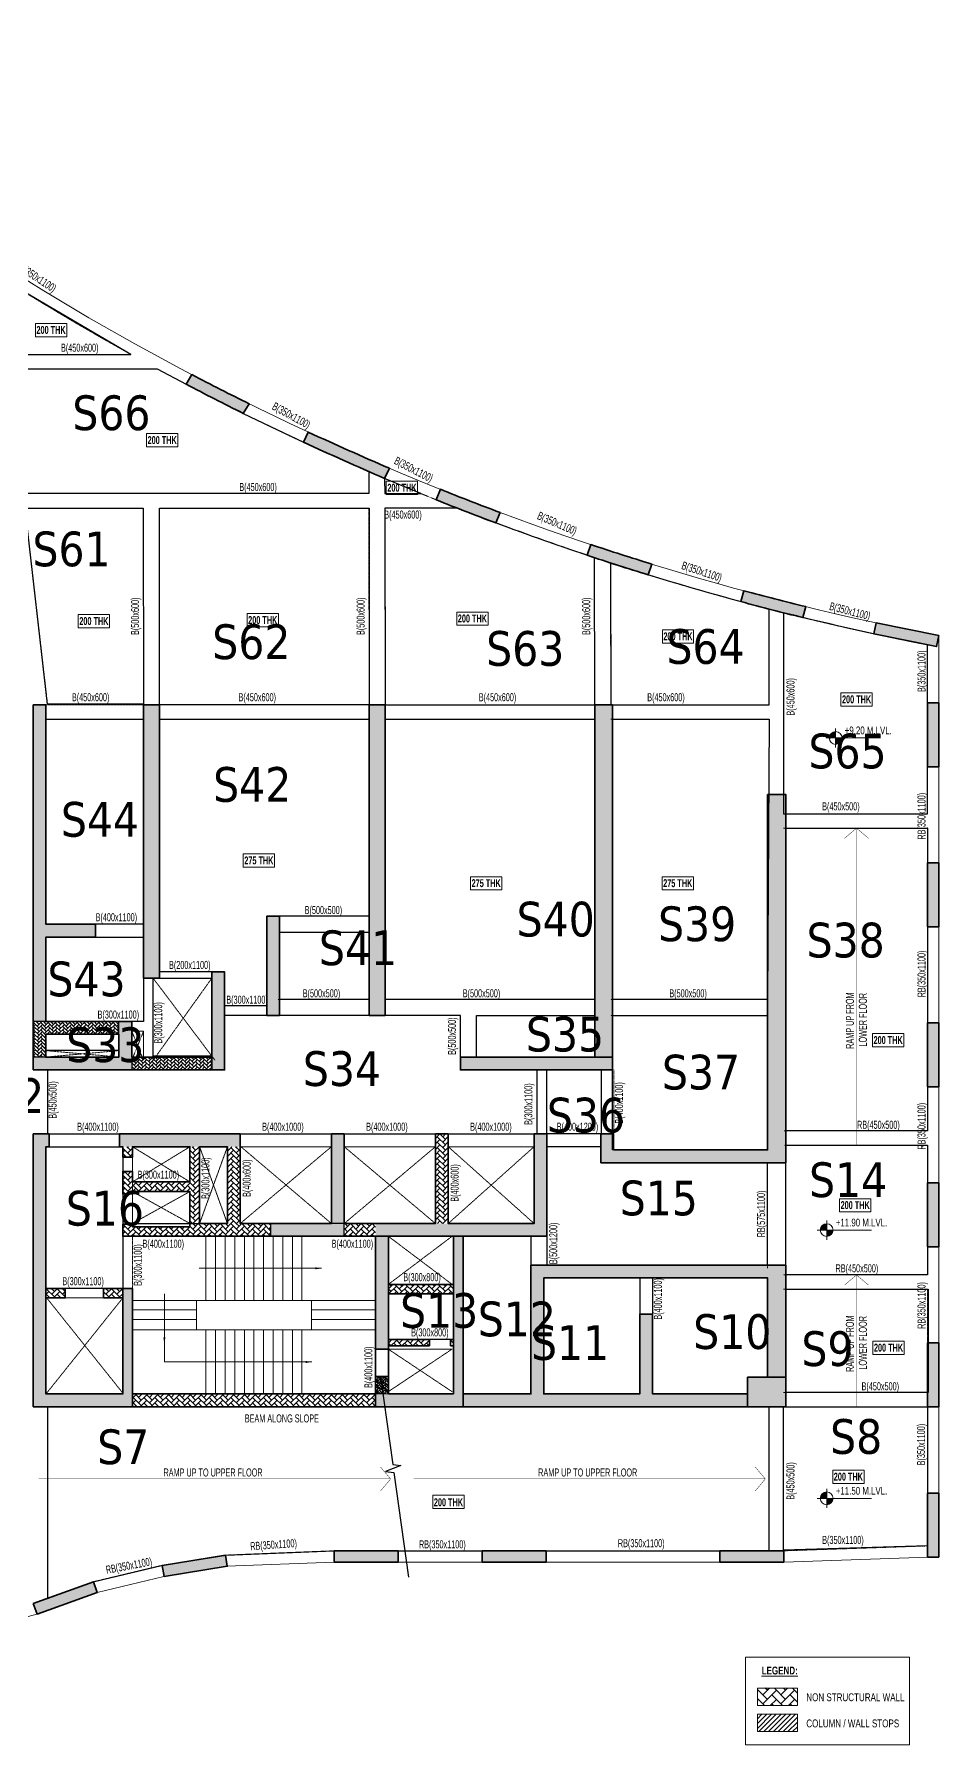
# Model space of a CAD drawing. Header units: millimetres. Extents: x -6 to 66657, y 21 to 58889.
# Drawn here: x 38389 to 66657, y 768 to 54202 of the extents above; entities that cross this region are included whole.
import ezdxf

# ---------------------------------------------------------------- set-up
doc = ezdxf.new("R2010")
doc.units = ezdxf.units.MM
doc.linetypes.add('HIDDEN', pattern=[0.375, 0.25, -0.125])
for name, color, linetype, lineweight in [('A-ANNO-DIMS', 8, 'Continuous', 15), ('A-DETL-MISC', 35, 'Continuous', 15), ('A-FLOR-IDEN', 11, 'Continuous', 9), ('A-HIDD-ABVE', 8, 'HIDDEN', 20), ('G-____-____-DIMS', 7, 'Continuous', 9), ('G-ANNO-TEXT', 231, 'Continuous', 9), ('S-BEAM', 7, 'Continuous', 18), ('S-BEAM-IDEN', 2, 'Continuous', 9), ('S-COL HATCH', 9, 'Continuous', 0), ('S-COLS', 5, 'Continuous', 35)]:
    doc.layers.add(name, color=color, linetype=linetype, lineweight=lineweight)
doc.layers.add('changes', color=7, linetype='Continuous')
doc.layers.add('SUNK SLAB', color=8, linetype='Continuous')
doc.styles.add('Dim.s & Anno.(Misc.)', font='ARIALN.TTF')
doc.styles.add('Swis721 LtCn BT', font='swisscl.ttf', dxfattribs={"width": 0.9, "height": 233.355162})
doc.styles.add('Swis721 LtCn BT_1', font='swisscl.ttf', dxfattribs={"height": 240})
doc.styles.add('Swis721 LtCn BT_2', font='swisscl.ttf', dxfattribs={"height": 244.992296})
doc.styles.add('Swis721 LtCn BT_B', font='', dxfattribs={"width": 0.9, "height": 246.918336})
doc.styles.get('Swis721 LtCn BT_B').set_extended_font_data('Swis721 LtCn BT', bold=True)
doc.dimstyles.new('A-GFC-100', dxfattribs={"dimscale": 100, "dimtxt": 1.75, "dimasz": 1.5, "dimexe": 1.5, "dimexo": 0, "dimgap": 1, "dimtad": 1, "dimdsep": 46, "dimtxsty": 'Dim.s & Anno.(Misc.)', "dimblk": 'ARCHTICK', "dimcen": 0, "dimdle": 1.5, "dimclrd": 256, "dimclre": 8, "dimclrt": 6, "dimazin": 2, "dimtfac": 1, "dimtix": 1, "dimtmove": 2, "dimatfit": 3, "dimfxl": 1, "dimtolj": 1, "dimlwd": -1, "dimlwe": 9, "dimarcsym": 0})
pattern_1 = [(45, (-31794446.85, 20735559.75), (0, 169.7056275), [360, -120]), (135, (-31794362, 20735644.6), (1e-14, 169.7056275), [360, -120])]

# ---------------------------------------------------------------- blocks, each defined once
blk = doc.blocks.new('*U10')
blk.add_lwpolyline([(-28.23, 0), (-1.25, 0), (-0.62, 2.5), (0.62, -2.5), (1.25, 0), (34.3, 0)])
blk = doc.blocks.new('_ARCHTICK')
at = {"color": 0, "linetype": 'ByBlock', "const_width": 0.15}
blk.add_lwpolyline([(-0.5, -0.5), (0.5, 0.5)], dxfattribs=at)
blk = doc.blocks.new('A$Cb7cd9481')
at = {"layer": 'S-COL HATCH', "transparency": 33554687}
h = blk.add_hatch(color=256, dxfattribs=at)
h.dxf.hatch_style = 1
h.paths.add_polyline_path([(28420, 25306), (28602, 25607, -0.00603), (26815, 26517), (26634, 26217, 0.006005)])
h = blk.add_hatch(color=256, dxfattribs=at)
h.dxf.hatch_style = 1
h.paths.add_polyline_path([(30445, 24722), (30297, 24405, 0.004309), (32837, 23274), (32985, 23591, -0.004327)])
h = blk.add_hatch(color=256, dxfattribs=at)
h.dxf.hatch_style = 1
h.paths.add_polyline_path([(36311, 21885), (36443, 22213, -0.006015), (34578, 22935), (34446, 22609, 0.00603)])
h = blk.add_hatch(color=256, dxfattribs=at)
h.dxf.hatch_style = 1
h.paths.add_polyline_path([(41071, 20263), (41183, 20599, -0.006015), (39279, 21210), (39167, 20874, 0.00603)])
h = blk.add_hatch(color=256, dxfattribs=at)
h.dxf.hatch_style = 1
h.paths.add_polyline_path([(45907, 18929), (46003, 19269, -0.006016), (44065, 19767), (43970, 19427, 0.006031)])
h = blk.add_hatch(color=256, dxfattribs=at)
h.dxf.hatch_style = 1
h.paths.add_polyline_path([(48195, 18764), (48125, 18421), (50085, 18021), (50155, 18363)])
h = blk.add_hatch(color=256, dxfattribs=at)
h.dxf.hatch_style = 1
h.paths.add_polyline_path([(50155, 16269), (49805, 16269), (49805, 14269), (50155, 14269)])
h = blk.add_hatch(color=256, dxfattribs=at)
h.dxf.hatch_style = 1
h.paths.add_polyline_path([(49805, 9269), (50155, 9269), (50155, 11269), (49805, 11269)])
h = blk.add_hatch(color=256, dxfattribs=at)
h.dxf.hatch_style = 1
h.paths.add_polyline_path([(50155, 6269), (49805, 6269), (49805, 4269), (50155, 4269)])
h = blk.add_hatch(color=256, dxfattribs=at)
h.dxf.hatch_style = 1
h.paths.add_polyline_path([(50155, 1269), (49805, 1269), (49805, -731), (50155, -731)])
h = blk.add_hatch(color=256, dxfattribs=at)
h.dxf.hatch_style = 1
h.paths.add_polyline_path([(49805, -5724), (50155, -5724), (50155, -3724), (49805, -3724)])
h = blk.add_hatch(color=256, dxfattribs=at)
h.dxf.hatch_style = 1
h.paths.add_polyline_path([(49805, -10421), (50155, -10421), (50155, -8421), (49805, -8421)])
h = blk.add_hatch(color=256, dxfattribs=at)
h.dxf.hatch_style = 1
h.paths.add_polyline_path([(25886, -10678), (25942, -11024), (27916, -10706), (27860, -10360)])
h = blk.add_hatch(color=256, dxfattribs=at)
h.dxf.hatch_style = 1
h.paths.add_polyline_path([(31255, -10224), (31255, -10574), (33255, -10574), (33255, -10224)])
h = blk.add_hatch(color=256, dxfattribs=at)
h.dxf.hatch_style = 1
h.paths.add_polyline_path([(35880, -10224), (35880, -10574), (37880, -10574), (37880, -10224)])
h = blk.add_hatch(color=256, dxfattribs=at)
h.dxf.hatch_style = 1
h.paths.add_polyline_path([(43315, -10224), (43315, -10574), (45315, -10574), (45315, -10224)])
h = blk.add_hatch(color=256, dxfattribs=at)
h.dxf.hatch_style = 1
h.paths.add_polyline_path([(23855, -11522), (23735, -11193), (21855, -11874), (21974, -12203)])
at = {"layer": 'S-COLS', "elevation": 0}
for points in [[(26634, 26217, 0.006005), (28420, 25306), (28602, 25607, -0.00603), (26815, 26517), (26634, 26217)], [(30297, 24405), (30445, 24722, 0.004327), (32985, 23591), (32837, 23274, -0.004309), (30297, 24405)], [(36443, 22213, -0.006015), (34578, 22935), (34446, 22609, 0.00603), (36311, 21885), (36443, 22213)], [(39167, 20874, 0.00603), (41071, 20263), (41183, 20599, -0.006015), (39279, 21210), (39167, 20874)], [(46003, 19269, -0.006016), (44065, 19767), (43970, 19427, 0.006031), (45907, 18929), (46003, 19269)]]:
    blk.add_lwpolyline(points, format="xyb", dxfattribs=at)
for points in [[(48195, 18764), (50155, 18363), (50085, 18021), (48125, 18421), (48195, 18764)], [(25886, -10678), (25942, -11024), (27916, -10706), (27860, -10360), (25886, -10678)], [(21855, -11874), (21974, -12203), (23855, -11522), (23735, -11193), (21855, -11874)]]:
    blk.add_lwpolyline(points, dxfattribs=at)
for points in [[(49805, 16269), (50155, 16269), (50155, 14269), (49805, 14269)], [(49805, 11269), (50155, 11269), (50155, 9269), (49805, 9269)], [(49805, 6269), (50155, 6269), (50155, 4269), (49805, 4269)], [(49805, 1269), (50155, 1269), (50155, -731), (49805, -731)], [(49805, -3724), (50155, -3724), (50155, -5724), (49805, -5724)], [(49805, -8421), (50155, -8421), (50155, -10421), (49805, -10421)], [(31255, -10224), (33255, -10224), (33255, -10574), (31255, -10574)], [(35880, -10224), (37880, -10224), (37880, -10574), (35880, -10574)], [(43315, -10224), (45315, -10224), (45315, -10574), (43315, -10574)]]:
    blk.add_lwpolyline(points, close=True, dxfattribs=at)
blk = doc.blocks.new('Spot Elevations - M_Spot Elevation - Target Filled-23738-FIRST FLOOR  FRAMING PLAN _NTA_')
at = {"layer": 'G-____-____-DIMS'}
h = blk.add_hatch(color=256, dxfattribs=at)
edge = h.paths.add_edge_path(flags=0)
edge.add_line((0, 0), (-2, 0))
edge.add_arc((0, 0), 2, 90, 180, ccw=False)
edge.add_line((0, 2), (0, 0))
h = blk.add_hatch(color=256, dxfattribs=at)
edge = h.paths.add_edge_path(flags=0)
edge.add_line((0, 0), (2, 0))
edge.add_arc((0, 0), 2, 270, 360, ccw=False)
edge.add_line((0, -2), (0, 0))
for p, q in [((-3, 0), (14, 0)), ((0, -3), (0, 3))]:
    blk.add_line(p, q, dxfattribs=at)
blk.add_circle((0, 0), 2, dxfattribs=at)
blk = doc.blocks.new('A$C0921b736')
at = {"layer": 'S-COL HATCH', "transparency": 33554687}
h = blk.add_hatch(color=256, dxfattribs=at)
h.dxf.hatch_style = 1
h.paths.add_polyline_path([(29725, 12785), (30125, 12785), (30125, 15425), (31675, 15425), (31675, 15825), (30125, 15825), (30125, 22675), (29725, 22675)])
h = blk.add_hatch(color=256, dxfattribs=at)
h.dxf.hatch_style = 1
h.paths.add_polyline_path([(33675, 14135), (33175, 14135), (33175, 22675), (33675, 22675)])
h = blk.add_hatch(color=256, dxfattribs=at)
h.dxf.hatch_style = 1
h.paths.add_polyline_path([(40725, 12975), (40225, 12975), (40225, 22675), (40725, 22675)])
h = blk.add_hatch(color=256, dxfattribs=at)
h.dxf.hatch_style = 1
h.paths.add_polyline_path([(43075, 11675), (43075, 11275), (47825, 11275), (47825, 11675)])
h.paths.add_polyline_path([(47825, 22675), (47275, 22675), (47275, 11675), (47825, 11675)])
h = blk.add_hatch(color=256, dxfattribs=at)
h.dxf.hatch_style = 1
h.paths.add_polyline_path([(53250, 8375), (53250, 19875), (52675, 19875), (52675, 8775), (47865, 8775), (47865, 9275), (47465, 9275), (47465, 8375)])
h = blk.add_hatch(color=256, dxfattribs=at)
h.dxf.hatch_style = 1
h.paths.add_polyline_path([(37425, 16075), (37025, 16075), (37025, 12975), (37425, 12975)])
h = blk.add_hatch(color=256, dxfattribs=at)
h.dxf.hatch_style = 1
h.paths.add_polyline_path([(35305, 11675), (35305, 11275), (35705, 11275), (35705, 14335), (35305, 14335)])
h = blk.add_hatch(color=256, dxfattribs=at)
h.dxf.hatch_style = 1
h.paths.add_polyline_path([(32805, 11275), (32805, 11675), (32805, 12785), (32405, 12785), (32405, 12385), (32405, 11675), (30125, 11675), (29725, 11675), (29725, 11275)])
at = {"layer": 'S-COL HATCH'}
h = blk.add_hatch(dxfattribs=at)
h.set_pattern_fill('AR-HBONE', color=256, scale=20)
h.set_pattern_definition([(45, (-31794446.854, 20735559.75), (0, 113.13708499), [240, -80]), (135, (-31794390.286, 20735616.32), (9e-15, 113.13708499), [240, -80])])
h.paths.add_polyline_path([(30125, 12385), (30125, 11692), (30125, 11692), (30125, 11675), (29725, 11675), (29725, 12785), (32405, 12785), (32405, 12485), (32405, 12385)])
h = blk.add_hatch(dxfattribs=at)
h.set_pattern_fill('AR-HBONE', color=256, scale=20)
h.set_pattern_definition([(45, (-31966103.18, 21022167.41), (0, 113.13708499), [240, -80]), (135, (-31966046.61, 21022223.98), (9e-15, 113.13708499), [240, -80])])
h.paths.add_polyline_path([(35305, 11275), (35305, 11675), (32805, 11675), (32805, 11275)])
at = {"layer": 'S-COL HATCH', "transparency": 33554687}
h = blk.add_hatch(color=256, dxfattribs=at)
h.dxf.hatch_style = 1
h.paths.add_polyline_path([(32525, 4450), (32825, 4450), (32825, 1150), (32825, 750), (30125, 750), (29725, 750), (29725, 1150), (29725, 1150), (29725, 9275), (30225, 9275), (30225, 8875), (30125, 8875), (30125, 1150), (30125, 1150), (32525, 1150), (32525, 1150)])
h = blk.add_hatch(color=256, dxfattribs=at)
h.dxf.hatch_style = 1
h.paths.add_polyline_path([(36195, 9275), (32425, 9275), (32425, 8875), (36195, 8875)])
h = blk.add_hatch(color=256, dxfattribs=at)
h.dxf.hatch_style = 1
h.paths.add_polyline_path([(39445, 9275), (39045, 9275), (39045, 6475), (39445, 6475)])
h = blk.add_hatch(color=256, dxfattribs=at)
h.dxf.hatch_style = 1
h.paths.add_polyline_path([(40425, 6075), (40425, 6475), (45379, 6475), (45379, 9275), (45779, 9275), (45779, 6075)])
at = {"layer": 'S-COL HATCH'}
h = blk.add_hatch(dxfattribs=at)
h.set_pattern_fill('AR-HBONE', color=256, scale=30)
h.set_pattern_definition(pattern_1)
h.paths.add_polyline_path([(42695, 6475), (42295, 6475), (42295, 9275), (42695, 9275)])
h = blk.add_hatch(dxfattribs=at)
h.set_pattern_fill('AR-HBONE', color=256, scale=30)
h.set_pattern_definition(pattern_1)
h.paths.add_polyline_path([(34925, 8875), (34625, 8875), (34625, 7775), (32825, 7775), (32825, 8100), (32525, 8100), (32525, 7398), (32825, 7398), (32825, 7475), (34625, 7475), (34625, 6375), (32825, 6375), (32825, 6453), (32525, 6453), (32525, 6075), (37145, 6075), (37145, 6475), (34925, 6475)])
h = blk.add_hatch(dxfattribs=at)
h.set_pattern_fill('AR-HBONE', color=256, scale=30)
h.set_pattern_definition(pattern_1)
h.paths.add_polyline_path([(32825, 8875), (32525, 8875), (32525, 8550), (32825, 8550)])
h = blk.add_hatch(dxfattribs=at)
h.set_pattern_fill('AR-HBONE', color=256, scale=30)
h.set_pattern_definition(pattern_1)
h.paths.add_polyline_path([(36195, 6475), (35795, 6475), (35795, 8875), (36195, 8875)])
at = {"layer": 'S-COL HATCH', "transparency": 33554687}
h = blk.add_hatch(color=256, dxfattribs=at)
h.dxf.hatch_style = 1
h.paths.add_polyline_path([(39445, 6475), (37145, 6475), (37145, 6075), (39445, 6075)])
at = {"layer": 'S-COL HATCH'}
h = blk.add_hatch(dxfattribs=at)
h.set_pattern_fill('AR-HBONE', color=256, scale=30)
h.set_pattern_definition(pattern_1)
h.paths.add_polyline_path([(39445, 6475), (40425, 6475), (40425, 6075), (39445, 6075)])
at = {"layer": 'S-COL HATCH', "transparency": 33554687}
h = blk.add_hatch(color=256, dxfattribs=at)
h.dxf.hatch_style = 1
h.paths.add_polyline_path([(40425, 6075), (40825, 6075), (40825, 6075), (40825, 4575), (40825, 4575), (40825, 4275), (40825, 2550), (40425, 2550)])
h = blk.add_hatch(color=256, dxfattribs=at)
h.dxf.hatch_style = 1
h.paths.add_polyline_path([(42865, 6075), (43165, 6075), (43165, 750), (42865, 750), (40425, 750), (40425, 1150), (42865, 1150), (42865, 2850), (42865, 2850), (42865, 2850)])
h = blk.add_hatch(color=256, dxfattribs=at)
h.dxf.hatch_style = 1
h.paths.add_polyline_path([(52675, 4775), (52675, 1675), (53250, 1675), (53250, 5175), (45279, 5175), (45279, 1150), (43165, 1150), (43165, 750), (52050, 750), (52050, 1150), (49079, 1150), (49079, 3648), (48679, 3648), (48679, 1150), (45679, 1150), (45679, 4775)])
at = {"layer": 'S-COL HATCH'}
h = blk.add_hatch(dxfattribs=at)
h.set_pattern_fill('AR-HBONE', color=256, scale=30)
h.set_pattern_definition([(45, (-31794446.85, 20683630.75), (0, 169.7056275), [360, -120]), (135, (-31794362, 20683715.6), (1e-14, 169.7056275), [360, -120])])
h.paths.add_polyline_path([(32525, 4150), (32525, 4450), (31925, 4450), (31925, 4150)])
h.paths.add_polyline_path([(30725, 4150), (30725, 4450), (30125, 4450), (30125, 4150)])
h = blk.add_hatch(dxfattribs=at)
h.set_pattern_fill('AR-HBONE', color=256, scale=30)
h.set_pattern_definition(pattern_1)
h.paths.add_polyline_path([(40825, 4275), (42865, 4275), (42865, 4575), (40825, 4575)])
h = blk.add_hatch(dxfattribs=at)
h.set_pattern_fill('AR-HBONE', color=256, scale=30)
h.set_pattern_definition(pattern_1)
h.paths.add_polyline_path([(42115, 2850), (42115, 2650), (40825, 2650), (40825, 2850)])
h = blk.add_hatch(dxfattribs=at)
h.set_pattern_fill('AR-HBONE', color=256, scale=30)
h.set_pattern_definition(pattern_1)
h.paths.add_polyline_path([(42765, 2850), (42865, 2850), (42865, 2650), (42765, 2650)])
h = blk.add_hatch(dxfattribs=at)
h.set_pattern_fill('AR-HBONE', color=256, scale=30)
h.set_pattern_definition(pattern_1)
h.paths.add_polyline_path([(40425, 1700), (40825, 1700), (40825, 1150), (40425, 1150)])
at = {"layer": 'S-COL HATCH', "transparency": 33554687}
h = blk.add_hatch(color=256, dxfattribs=at)
h.dxf.hatch_style = 1
h.paths.add_polyline_path([(53250, 1675), (53250, 750), (52050, 750), (52050, 1675)])
at = {"layer": 'S-COL HATCH'}
h = blk.add_hatch(dxfattribs=at)
h.set_pattern_fill('AR-HBONE', color=256, scale=30)
h.set_pattern_definition(pattern_1)
h.paths.add_polyline_path([(40425, 1150), (32825, 1150), (32825, 750), (40425, 750)])
at = {"layer": 'changes'}
for p, q in [((30125, 12785), (29725, 12785)), ((32405, 12385), (32405, 12785)), ((30125, 11675), (29725, 11675)), ((32805, 11675), (32805, 11275)), ((35305, 11675), (35305, 11275))]:
    blk.add_line(p, q, dxfattribs=at)
blk.add_lwpolyline([(39445, 6475), (37145, 6475), (37145, 6075), (39445, 6075)], close=True, dxfattribs=at)
at = {"layer": 'S-COLS'}
for p, q in [((32525, 4450), (32525, 1150)), ((32825, 4450), (32825, 1150)), ((40825, 2550), (40425, 2550)), ((40825, 1700), (40425, 1700)), ((32825, 1150), (32825, 750))]:
    blk.add_line(p, q, dxfattribs=at)
for points in [[(29725, 11275), (29725, 22675), (30125, 22675), (30125, 15825), (31675, 15825), (31675, 15425), (30125, 15425), (30125, 12785), (32805, 12785), (32805, 11675), (35305, 11675), (35305, 14335), (35705, 14335), (35705, 11275), (29725, 11275)], [(47825, 11675), (47825, 22675), (47275, 22675), (47275, 11675), (47825, 11675)], [(29725, 1150), (29725, 9275), (30225, 9275), (30225, 8875), (30125, 8875), (30125, 1150), (32525, 1150)], [(36195, 9275), (32425, 9275), (32425, 8875), (32525, 8875), (32525, 8550), (32825, 8550), (32825, 8875), (33725, 8875), (34625, 8875), (34625, 7775), (32825, 7775), (32825, 8100), (32525, 8100), (32525, 7398), (32825, 7398), (32825, 7475), (34625, 7475), (34625, 6375), (33725, 6375), (32825, 6375), (32825, 6453), (32525, 6453), (32525, 6075), (34625, 6075), (34625, 6075), (45779, 6075), (45779, 9275), (45379, 9275), (45379, 6475), (42695, 6475), (42695, 9275)], [(39045, 9275), (39045, 6475), (36195, 6475), (36195, 9275)], [(39445, 9275), (39045, 9275)], [(42295, 9275), (42295, 6475), (39445, 6475), (39445, 9275)], [(42695, 9275), (42295, 9275)], [(40825, 750), (40425, 750), (40425, 6075)], [(40825, 6075), (40825, 1150)], [(43165, 6075), (43165, 750), (42865, 750)], [(42865, 1150), (42865, 6075)], [(43165, 1150), (45279, 1150), (45279, 5175), (53250, 5175)], [(53250, 5175), (53250, 1675), (52675, 1675), (52675, 4775), (45679, 4775), (45679, 1150), (48679, 1150), (48679, 3648), (49079, 3648), (49079, 1150), (52050, 1150), (52050, 750), (43165, 750)], [(30125, 4150), (30725, 4150), (30725, 4450), (30125, 4450)], [(32525, 4150), (31925, 4150), (31925, 4450), (32825, 4450)], [(40825, 2850), (42115, 2850)], [(42115, 2850), (42115, 2650)], [(42765, 2650), (42765, 2850)], [(42765, 2850), (42865, 2850)], [(42115, 2650), (40825, 2650)], [(42865, 2650), (42765, 2650)], [(30125, 750), (30125, 750), (29725, 750), (29725, 1150)], [(32825, 1150), (40425, 1150), (40425, 750), (30125, 750)], [(40825, 1150), (42865, 1150)], [(42865, 750), (40825, 750)]]:
    blk.add_lwpolyline(points, dxfattribs=at)
for points in [[(33675, 14135), (33175, 14135), (33175, 22675), (33675, 22675)], [(53250, 8375), (47465, 8375), (47465, 9275), (47865, 9275), (47865, 8775), (52675, 8775), (52675, 19875), (53250, 19875)], [(30125, 12385), (32405, 12385), (32405, 11675), (30125, 11675)], [(35795, 6475), (34925, 6475), (34925, 8875), (35795, 8875)], [(40825, 4575), (42865, 4575), (42865, 4275), (40825, 4275)]]:
    blk.add_lwpolyline(points, close=True, dxfattribs=at)
at = {"layer": 'S-COLS', "elevation": 0}
for points in [[(40725, 12975), (40225, 12975), (40225, 22675), (40725, 22675)], [(37425, 16075), (37025, 16075), (37025, 12975), (37425, 12975)], [(43075, 11675), (47825, 11675), (47825, 11275), (43075, 11275)], [(53250, 750), (52050, 750), (52050, 1675), (53250, 1675)]]:
    blk.add_lwpolyline(points, close=True, dxfattribs=at)
blk = doc.blocks.new('A$C40398dd4')
at = {"layer": 'A-ANNO-DIMS', "ltscale": 500, "elevation": 0}
blk.add_lwpolyline([(5810, 1000), (6600, 1000), (6600, 1565)], dxfattribs=at)
at = {"layer": 'A-DETL-MISC'}
for p, q in [((2300, 4925), (2300, 2925)), ((2600, 4925), (2600, 2925)), ((2900, 4925), (2900, 2925)), ((3200, 4925), (3200, 2925)), ((3500, 4925), (3500, 2925)), ((3800, 4925), (3800, 2925)), ((4100, 4925), (4100, 2925)), ((4400, 4925), (4400, 2925)), ((4700, 4925), (4700, 2925)), ((5000, 4925), (5000, 2925)), ((5300, 4925), (5300, 2925)), ((2300, 0), (2300, 2000)), ((2600, 0), (2600, 2000)), ((2900, 0), (2900, 2000)), ((3200, 0), (3200, 2000)), ((3500, 0), (3500, 2000)), ((3800, 0), (3800, 2000)), ((4100, 0), (4100, 2000)), ((4400, 0), (4400, 2000)), ((4700, 0), (4700, 2000)), ((5000, 0), (5000, 2000)), ((5300, 0), (5300, 2000))]:
    blk.add_line(p, q, dxfattribs=at)
for points in [[(2000, 2925), (0, 2925)], [(5600, 2925), (7600, 2925)], [(2000, 2625), (0, 2625)], [(2000, 2325), (0, 2325)], [(5600, 2625), (7600, 2625)], [(5600, 2325), (7600, 2325)]]:
    blk.add_lwpolyline(points, dxfattribs=at)
blk.add_lwpolyline([(5600, 2925), (5600, 2000), (2000, 2000), (2000, 2925)], close=True, dxfattribs=at)
at = {"layer": 'A-DETL-MISC', "elevation": 0}
for points in [[(2000, 2000), (0, 2000)], [(5600, 2000), (7600, 2000)]]:
    blk.add_lwpolyline(points, dxfattribs=at)
at = {"layer": 'A-ANNO-DIMS', "ltscale": 500}
for points in [[(1688, 3925), (5510, 3925)], [(6600, 1565), (6600, 3126)], [(1988, 1000), (5810, 1000)]]:
    blk.add_leader(points, dimstyle='A-GFC-100', override={"dimasz": 2, "dimtad": 0, "dimfxl": 0.18, "dimarcsym": 1}, dxfattribs=at)

msp = doc.modelspace()

# ---------------------------------------------------------------- hatches: boundary and pattern name
at = {"layer": 'S-COL HATCH'}
h = msp.add_hatch(dxfattribs=at)
h.set_pattern_fill('AR-HBONE', color=256, scale=15)
h.set_pattern_definition([(45, (-31757814.796, 20694206.374), (0, 84.85281374), [180, -60]), (135, (-31757772.37, 20694248.8), (7e-15, 84.85281374), [180, -60])])
h.paths.add_polyline_path([(49457, 12276), (49057, 12276), (49057, 11726), (49457, 11726)])
at = {"layer": 'SUNK SLAB'}
h = msp.add_hatch(dxfattribs=at)
h.set_pattern_fill('AR-HBONE', color=8, scale=50, style=0)
h.set_pattern_definition([(45, (-31297611.6, 20966064.18), (0, 282.8427125), [600, -200]), (135, (-31297470.19, 20966205.6), (2e-14, 282.8427125), [600, -200])])
h.paths.add_polyline_path([(62239, 2536), (62239, 1994), (60989, 1994), (60989, 2536)], flags=0)
h = msp.add_hatch(dxfattribs=at)
h.set_pattern_fill('ANSI31', color=8, scale=850, style=0)
h.set_pattern_definition([(45, (-31297611.61, 20966732.68), (-75.1300955, 75.1300955), [])])
h.paths.add_polyline_path([(62239, 1719), (62239, 1178), (60989, 1178), (60989, 1719)], flags=0)

# ---------------------------------------------------------------- linework, layer by layer
at = {"layer": 'A-FLOR-IDEN', "color": 8, "elevation": 0, "flags": 128}
for points in [[(39404, 45166), (39404, 44754), (38426, 44754), (38426, 45166)], [(39404, 45166), (39404, 44754), (38426, 44754), (38426, 45166)], [(42877, 41724), (42877, 41312), (41900, 41312), (41900, 41724)], [(42877, 41724), (42877, 41312), (41900, 41312), (41900, 41724)], [(50370, 40237), (50370, 39825), (49392, 39825), (49392, 40237)], [(50370, 40237), (50370, 39825), (49392, 39825), (49392, 40237)], [(40744, 36072), (40744, 35660), (39766, 35660), (39766, 36072)], [(40744, 36072), (40744, 35660), (39766, 35660), (39766, 36072)], [(46020, 36103), (46020, 35691), (45042, 35691), (45042, 36103)], [(46020, 36103), (46020, 35691), (45042, 35691), (45042, 36103)], [(52571, 36152), (52571, 35740), (51594, 35740), (51594, 36152)], [(52571, 36152), (52571, 35740), (51594, 35740), (51594, 36152)], [(58996, 35596), (58996, 35184), (58019, 35184), (58019, 35596)], [(58996, 35596), (58996, 35184), (58019, 35184), (58019, 35596)], [(64578, 33627), (64578, 33215), (63601, 33215), (63601, 33627)], [(64578, 33627), (64578, 33215), (63601, 33215), (63601, 33627)], [(45899, 28595), (45899, 28183), (44921, 28183), (44921, 28595)], [(53002, 27885), (53002, 27473), (52024, 27473), (52024, 27885)], [(58989, 27885), (58989, 27473), (58011, 27473), (58011, 27885)], [(65563, 22982), (65563, 22570), (64586, 22570), (64586, 22982)], [(64533, 17827), (64533, 17415), (63555, 17415), (63555, 17827)], [(65576, 13375), (65576, 12963), (64598, 12963), (64598, 13375)], [(51823, 8563), (51823, 8151), (50845, 8151), (50845, 8563)]]:
    msp.add_lwpolyline(points, close=True, dxfattribs=at)
at = {"layer": 'A-FLOR-IDEN', "color": 8, "flags": 128}
msp.add_lwpolyline([(64320, 9345), (64320, 8933), (63342, 8933), (63342, 9345)], close=True, dxfattribs=at)
at = {"layer": 'A-HIDD-ABVE', "linetype": 'HIDDEN'}
for p, q in [((43937, 24711, 0), (42107, 22151, 0)), ((44037, 22151, 0), (42107, 24711, 0)), ((41807, 23061, 0), (41437, 22151, 0)), ((41807, 22151, 0), (41437, 23061, 0)), ((41037, 22451, 0), (38757, 22251, 0)), ((41037, 22251, 0), (38757, 22451, 0)), ((43257, 19451, 0), (41457, 18351, 0)), ((43257, 18351, 0), (41457, 19451, 0)), ((44427, 19451, 0), (43557, 17051, 0)), ((44427, 17051, 0), (43557, 19451, 0)), ((47677, 19451, 0), (44827, 17051, 0)), ((47677, 17051, 0), (44847, 19451, 0)), ((50927, 19451, 0), (48077, 17051, 0)), ((50927, 17051, 0), (48077, 19451, 0)), ((54011, 19451, 0), (51327, 17051, 0)), ((54011, 17051, 0), (51327, 19451, 0)), ((43257, 17051, 0), (41457, 18051, 0)), ((43257, 18051, 0), (41457, 17051, 0)), ((49457, 16651, 0), (51447, 15151, 0)), ((49457, 15151, 0), (51447, 16651, 0)), ((41157, 14726, 0), (38757, 11726, 0)), ((38781, 14726, 0), (41181, 11726, 0)), ((49457, 13126, 0), (51447, 11800, 0)), ((49457, 11800, 0), (51447, 13126, 0))]:
    msp.add_line(p, q, dxfattribs=at)
at = {"layer": 'changes'}
msp.add_line((41457, 17051, 0), (43557, 17051, 0), dxfattribs=at)
at = {"layer": 'changes', "color": 1, "elevation": 0}
for points in [[(38078, 46150), (38078, 44201), (41409, 44201)], [(49340, 40325), (49344, 39851), (50476, 39851)], [(38105, 39401), (41799, 39401), (41807, 33274), (38805, 33279)], [(42300, 39401), (48857, 39401), (48857, 33251), (42300, 33251)], [(38757, 32801), (41807, 32801), (41807, 26401), (38757, 26401)], [(42307, 32801), (48857, 32801), (48857, 26651), (45657, 26651), (45657, 23851), (44337, 23851), (44337, 24911), (42307, 24911)], [(49357, 32801), (55907, 32801), (55907, 24051), (49357, 24051)], [(56457, 32801), (61357, 32801), (61307, 24051), (56457, 24051)], [(61882, 29401), (66307, 29401), (66307, 19951), (61882, 19951)], [(38757, 26001), (41807, 26001), (41807, 23361), (38757, 23361)], [(46057, 26151), (48857, 26151), (48857, 24051), (46057, 24051)], [(42107, 24711), (43937, 24711), (43937, 22283), (42107, 22283)], [(38807, 21851), (38807, 19851), (54111, 19851), (54111, 21851), (51707, 21851), (51707, 23551), (44337, 23551), (44337, 21851)], [(52207, 23551), (55907, 23551), (55907, 22251), (52207, 22251)], [(56457, 23551), (61307, 23551), (61307, 19351), (56457, 19351)], [(38757, 22961), (41037, 22961), (41037, 22451), (38757, 22451)], [(54411, 21851), (56107, 21851), (56107, 19851), (54411, 19851)], [(38757, 19451), (41157, 19451), (41157, 15026), (38757, 15026)], [(54411, 19451), (54411, 15751), (61307, 15751), (61307, 18951), (56097, 18951), (56107, 19451)], [(61882, 19501), (66307, 19501), (66307, 15451), (61882, 15451)], [(51797, 16651), (53911, 16651), (53911, 11726), (51797, 11726)], [(54311, 15351), (57311, 15351), (57311, 11726), (54311, 11726)], [(61882, 15001), (66321, 15001), (66321, 11776), (61882, 11776)], [(49457, 14851), (51497, 14851), (51497, 13426), (49457, 13426)], [(38807, 11326), (38807, 5340), (40276, 5869), (42363, 6368), (44384, 6693), (47757, 6827), (52382, 6827), (59817, 6827), (61357, 6831), (61357, 11326)], [(61807, 11326), (66307, 11326), (66307, 6980), (61807, 6845)]]:
    msp.add_lwpolyline(points, close=True, dxfattribs=at)
for points in [[(48842, 40538), (48844, 39851), (38078, 39851), (38078, 43751), (42230, 43751), (43137, 43268), (44923, 42357), (46800, 41456), (48842, 40538)], [(60682, 11726), (60682, 12250), (61307, 12250), (61307, 15351), (57711, 15351), (57711, 11726), (60682, 11726)]]:
    msp.add_lwpolyline(points, dxfattribs=at)
msp.add_lwpolyline([(49345, 39401), (49357, 33251), (55907, 33250), (55898, 37849, -0.009823), (52814, 38936), (51601, 39401)], format="xyb", close=True, dxfattribs=at)
for points in [[(56398, 37685), (56407, 33251), (61357, 33251), (61357, 36244, -0.011708), (57574, 37314), (56398, 37685)], [(61807, 36130), (61807, 29851), (66307, 29851), (66307, 35123, -0.013126), (61807, 36130)]]:
    msp.add_lwpolyline(points, format="xyb", dxfattribs=at)
at = {"layer": 'G-ANNO-TEXT', "color": 7, "elevation": 0}
for points in [[(60620, 3508), (65739, 3508), (65739, 768), (60620, 768)], [(62239, 2536), (62239, 1994), (60989, 1994), (60989, 2536)], [(62239, 1719), (62239, 1178), (60989, 1178), (60989, 1719)]]:
    msp.add_lwpolyline(points, close=True, dxfattribs=at)
at = {"layer": 'S-BEAM', "linetype": 'HIDDEN'}
for p, q in [((38078, 44201), (41409, 44201)), ((38078, 43751), (42230, 43751)), ((48844, 39851, 0), (48842, 40538, 0)), ((49344, 39851, 0), (49343, 40324, 0)), ((38078, 39851), (48844, 39851, 0)), ((49344, 39851, 0), (50476, 39851, 0)), ((38805, 33279, 0), (38105, 39402, 0)), ((41799, 39401), (38105, 39401, 0)), ((41807, 33251, 0), (41799, 39401, 0)), ((42300, 39401, 0), (48845, 39401, 0)), ((42307, 33251, 0), (42300, 39401, 0)), ((48857, 33251, 0), (48845, 39401, 0)), ((49345, 39401, 0), (51601, 39401, 0)), ((49357, 33251, 0), (49345, 39401, 0)), ((55907, 33251, 0), (55898, 37849, 0)), ((56407, 33251, 0), (56398, 37685, 0)), ((61357, 33251, 0), (61357, 36244)), ((61807, 29851, 0), (61807, 36130)), ((41807, 33251, 0), (38757, 33251, 0)), ((42307, 33251, 0), (48857, 33251, 0)), ((55907, 33251, 0), (49357, 33251, 0)), ((61307, 33251, 0), (56407, 33251, 0)), ((41807, 32801, 0), (38757, 32801)), ((42307, 32801, 0), (48857, 32801, 0)), ((55907, 32801, 0), (49357, 32801, 0)), ((61357, 32801, 0), (56407, 32801, 0)), ((61357, 30451, 0), (61357, 32801, 0)), ((66307, 29851, 0), (61807, 29851, 0)), ((40307, 26401, 0), (41807, 26401, 0)), ((46057, 26651, 0), (48857, 26651, 0)), ((40307, 26001, 0), (41807, 26001, 0)), ((46057, 26151, 0), (48857, 26151, 0)), ((41807, 24711, 0), (41807, 23361, 0)), ((43937, 24911, 0), (42307, 24911, 0)), ((48857, 24051, 0), (46007, 24051, 0)), ((55907, 24051, 0), (49357, 24051, 0)), ((56407, 24051, 0), (61307, 24051, 0)), ((45657, 23851, 0), (44337, 23851, 0)), ((51707, 23551, 0), (44337, 23551, 0)), ((51707, 22251, 0), (51707, 23551, 0)), ((55907, 23551, 0), (52207, 23551, 0)), ((52207, 22251, 0), (52207, 23551, 0)), ((56407, 23551, 0), (61307, 23551, 0)), ((41807, 23361, 0), (41437, 23361, 0)), ((38807, 21851), (38807, 19851)), ((54111, 19851, 0), (54111, 21851, 0)), ((54411, 19851, 0), (54411, 21851, 0)), ((56107, 21851, 0), (56107, 19851, 0)), ((56507, 21851, 0), (56497, 19851, 0)), ((41057, 19851, 0), (38857, 19851, 0)), ((47677, 19851, 0), (44827, 19851, 0)), ((50927, 19851, 0), (48077, 19851, 0)), ((54011, 19851, 0), (51327, 19851, 0)), ((56107, 19851, 0), (54411, 19851, 0)), ((41057, 19451, 0), (38857, 19451, 0)), ((41157, 17028, 0), (41157, 19451, 0)), ((56107, 19451, 0), (54411, 19451, 0)), ((61821, 19501), (66307, 19501)), ((61307, 15654, 0), (61307, 18954, 0)), ((41157, 15026, 0), (41157, 16651, 0)), ((41457, 15026, 0), (41457, 16651, 0)), ((53911, 16651, 0), (53911, 15751, 0)), ((54411, 16651, 0), (54411, 15751, 0)), ((40557, 15026, 0), (39357, 15026, 0)), ((57311, 14223, 0), (57311, 15351, 0)), ((57711, 14223, 0), (57711, 15351, 0)), ((61807, 15451, 0), (66307, 15451)), ((51347, 13426, 0), (50697, 13426, 0)), ((38807, 11326, 0), (38807, 5340)), ((61357, 11326), (61357, 6831)), ((61807, 11326), (66321, 11326)), ((61807, 11326), (61807, 6845)), ((61806, 6827), (66311, 6980, 0)), ((44384, 6693, 0), (47750, 6827, 0)), ((49757, 6827, 0), (52382, 6827, 0)), ((59817, 6827, 0), (54382, 6827, 0)), ((40276, 5869, 0), (42363, 6368, 0)), ((38807, 4967), (38807, 4963))]:
    msp.add_line(p, q, dxfattribs=at)
at = {"layer": 'S-BEAM'}
for p, q in [((66307, 29401, 0), (61807, 29401, 0)), ((42107, 24711, 0), (42107, 22151, 0)), ((43937, 24711, 0), (42307, 24711, 0)), ((41807, 23061, 0), (41437, 23061, 0)), ((41807, 23061, 0), (41807, 22151, 0)), ((61821, 19951), (66307, 19951)), ((41457, 17028, 0), (41457, 19451, 0)), ((47677, 19451, 0), (44827, 19451, 0)), ((50927, 19451, 0), (48077, 19451, 0)), ((54011, 19451, 0), (51327, 19451, 0)), ((61882, 15651, 0), (61882, 18951, 0)), ((61807, 15001, 0), (66307, 15001)), ((40557, 14726, 0), (39357, 14726, 0)), ((51447, 13126, 0), (49457, 13126, 0)), ((61807, 11776), (66321, 11776, 0)), ((44398, 6343, 0), (47764, 6477, 0)), ((49757, 6477, 0), (52382, 6477, 0)), ((59817, 6477, 0), (54382, 6477, 0)), ((61817, 6477), (66323, 6630, 0)), ((40357, 5529, 0), (42444, 6027, 0)), ((32249, 3229, 0), (38477, 4848, 0))]:
    msp.add_line(p, q, dxfattribs=at)
at = {"layer": 'S-BEAM', "ltscale": 250000, "elevation": 0}
msp.add_lwpolyline([(66657, 35414, -0.104419), (34540, 48879, 0.059137), (26417, 54202, 0.063489)], format="xyb", dxfattribs=at)
at = {"layer": 'S-BEAM', "linetype": 'HIDDEN', "elevation": 0}
for points in [[(41409, 44201, -0.0114), (38078, 46150)], [(48842, 40538, -0.021725), (42230, 43751, -0.021725)], [(55898, 37849, -0.020704), (49343, 40324, -0.020704)], [(61357, 36244, -0.015257), (56398, 37685, -0.015257)], [(66321, 35123, -0.013664), (61807, 36130, -0.013664)]]:
    msp.add_lwpolyline(points, format="xyb", dxfattribs=at)
at = {"layer": 'S-BEAM', "elevation": 0}
msp.add_lwpolyline([(66657, 6630), (66657, 35414)], dxfattribs=at)
at = {"layer": 'S-BEAM', "linetype": 'HIDDEN', "elevation": 0}
for points in [[(66307, 29851), (66307, 35123)], [(66307, 19951), (66307, 29401)], [(66307, 15451), (66307, 19501)], [(66307, 6630), (66307, 15001)]]:
    msp.add_lwpolyline(points, dxfattribs=at)
at = {"layer": 'S-BEAM', "const_width": 12.5, "elevation": 0}
for points in [[(64461, 29084), (64086, 29401), (63711, 29084)], [(64086, 29401), (64086, 19501)], [(64461, 15127), (64086, 15444), (63711, 15127)], [(64086, 15451), (64086, 11326)], [(49210, 8696), (49526, 9071), (49210, 9446)], [(60920, 8696), (61236, 9071), (60920, 9446)], [(38532, 9076), (49525, 9076)], [(50242, 9076), (61235, 9076)]]:
    msp.add_lwpolyline(points, dxfattribs=at)
at = {"layer": 'S-BEAM', "elevation": 0}
msp.add_lwpolyline([(38757, 22251), (41037, 22251), (41037, 22451), (38757, 22451)], close=True, dxfattribs=at)
at = {"layer": 'S-COL HATCH', "elevation": 0}
msp.add_lwpolyline([(49457, 11726), (49057, 11726), (49057, 12276), (49457, 12276)], close=True, dxfattribs=at)

# ---------------------------------------------------------------- block references
at = {"xscale": 100, "yscale": 100, "zscale": 100, "rotation": 277.960533334072}
msp.add_blockref('*U10', (49610, 9397, 0), dxfattribs=at)
at = {"layer": 'changes'}
msp.add_blockref('A$C0921b736', (8632, 10576, 0), dxfattribs=at)
msp.add_blockref('A$C0921b736', (8632, 10576, 0), dxfattribs=at)
at = {"layer": 'G-____-____-DIMS', "xscale": 99.99999999999991, "yscale": 99.99999999999991, "zscale": 99.99999999999991}
for p in [(63433, 32219, 0), (63155, 16846, 0), (63155, 8466, 0)]:
    msp.add_blockref('Spot Elevations - M_Spot Elevation - Target Filled-23738-FIRST FLOOR  FRAMING PLAN _NTA_', p, dxfattribs=at)
at = {"layer": 'S-BEAM'}
msp.add_blockref('A$Cb7cd9481', (16503, 17051, 0), dxfattribs=at)
at = {"layer": 'S-BEAM-IDEN', "xscale": -1}
msp.add_blockref('A$C40398dd4', (49057, 11726, 0), dxfattribs=at)

# ---------------------------------------------------------------- texts
at = {"layer": 'A-FLOR-IDEN', "color": 1, "char_height": 246.9, "width": 1155, "attachment_point": 2, "line_spacing_factor": 0.964267, "style": 'Swis721 LtCn BT_B'}
for s, insert in [('200 THK', (38915, 45088)), ('200 THK', (38915, 45088)), ('200 THK', (42388, 41646)), ('200 THK', (42388, 41646)), ('200 THK', (49881, 40159)), ('200 THK', (49881, 40159)), ('200 THK', (40255, 35994)), ('200 THK', (40255, 35994)), ('200 THK', (45531, 36025)), ('200 THK', (45531, 36025)), ('200 THK', (52082, 36074)), ('200 THK', (52082, 36074)), ('200 THK', (58507, 35518)), ('200 THK', (58507, 35518)), ('200 THK', (64089, 33549)), ('200 THK', (64089, 33549)), ('275 THK', (45410, 28516)), ('275 THK', (52513, 27806)), ('275 THK', (58500, 27806)), ('200 THK', (65074, 22904)), ('200 THK', (64044, 17749)), ('200 THK', (65087, 13297)), ('200 THK', (63831, 9267)), ('200 THK', (51334, 8467))]:
    msp.add_mtext(s, dxfattribs=dict(at, insert=insert))
at = {"layer": 'changes', "char_height": 1084.7, "attachment_point": 1, "style": 'Dim.s & Anno.(Misc.)'}
for s, insert in [('{\\fTahoma|b0|i0|c0|p34;S66}', (39581, 42920)), ('{\\fTahoma|b0|i0|c0|p34;S61}', (38335, 38667)), ('{\\fTahoma|b0|i0|c0|p34;S62}', (43954, 35768)), ('{\\fTahoma|b0|i0|c0|p34;S63}', (52514, 35558)), ('{\\fTahoma|b0|i0|c0|p34;S64}', (58148, 35619)), ('{\\fTahoma|b0|i0|c0|p34;S65}', (62585, 32354, 0)), ('{\\fTahoma|b0|i0|c0|p34;S42}', (43981, 31310)), ('{\\fTahoma|b0|i0|c0|p34;S44}', (39225, 30220)), ('{\\fTahoma|b0|i0|c0|p34;S40}', (53466, 27103)), ('{\\fTahoma|b0|i0|c0|p34;S39}', (57885, 26956)), ('{\\fTahoma|b0|i0|c0|p34;S41}', (47288, 26206)), ('{\\fTahoma|b0|i0|c0|p34;S38}', (62527, 26448)), ('{\\fTahoma|b0|i0|c0|p34;S43}', (38803, 25234)), ('{\\fTahoma|b0|i0|c0|p34;S35}', (53757, 23510)), ('{\\fTahoma|b0|i0|c0|p34;S33}', (39390, 23179)), ('{\\fTahoma|b0|i0|c0|p34;S34}', (46786, 22433)), ('{\\fTahoma|b0|i0|c0|p34;S37}', (58007, 22323)), ('{\\fTahoma|b0|i0|c0|p34;S32}', (36259, 21592)), ('{\\fTahoma|b0|i0|c0|p34;S36}', (54411, 20981, 0)), ('{\\fTahoma|b0|i0|c0|p34;S14}', (62603, 18962)), ('{\\fTahoma|b0|i0|c0|p34;S15}', (56687, 18392)), ('{\\fTahoma|b0|i0|c0|p34;S16}', (39379, 18072)), ('{\\fTahoma|b0|i0|c0|p34;S13}', (49823, 14878)), ('{\\fTahoma|b0|i0|c0|p34;S12}', (52252, 14614)), ('{\\fTahoma|b0|i0|c0|p34;S11}', (53915, 13875)), ('{\\fTahoma|b0|i0|c0|p34;S10}', (58984, 14218)), ('{\\fTahoma|b0|i0|c0|p34;S9}', (62364, 13685)), ('{\\fTahoma|b0|i0|c0|p34;S8}', (63261, 10941)), ('{\\fTahoma|b0|i0|c0|p34;S7}', (40360, 10619))]:
    msp.add_mtext_dynamic_manual_height_columns(s, width=6038.66, gutter_width=5424, heights=[1159], dxfattribs=dict(at, insert=insert))
at = {"layer": 'G-____-____-DIMS', "char_height": 240, "attachment_point": 1, "line_spacing_factor": 0.970126, "style": 'Swis721 LtCn BT_1'}
for s, insert, width in [('+9.20 M.LVL.', (63719, 32575, 0), 1683.88), ('+11.90 M.LVL.', (63440, 17201, 0), 2163.21), ('+11.50 M.LVL.', (63440, 8822, 0), 2163.21)]:
    msp.add_mtext(s, dxfattribs=dict(at, insert=insert, width=width))
at = {"layer": 'G-ANNO-TEXT', "color": 7, "char_height": 244.99, "attachment_point": 1, "line_spacing_factor": 0.971848, "style": 'Swis721 LtCn BT_2'}
for s, insert, width in [('\\fSwis721 LtCn BT|b1|i0|c0|p34|;\\LLEGEND:', (61121, 3210, 0), 1299), ('NON STRUCTURAL WALL', (62517, 2375, 0), 3845.24), ('COLUMN / WALL STOPS', (62517, 1558, 0), 3845.24)]:
    msp.add_mtext(s, dxfattribs=dict(at, insert=insert, width=width))
at = {"layer": 'S-BEAM-IDEN', "style": 'Swis721 LtCn BT', "width": 0.8}
for s, rotation, p in [('B(350x1100)', 326.3571, (37892, 46844)), ('B(450x600)', 360, (39227, 44284, 0)), ('B(350x1100)', 331.043, (45798, 42499)), ('B(350x1100)', 332.5176, (49613, 40796)), ('B(450x600)', 360, (44800, 39934, 0)), ('B(450x600)', 360, (49328, 39072, 0)), ('B(350x1100)', 336.7697, (54085, 39066)), ('B(350x1100)', 341.7169, (58597, 37503)), ('B(500x600)', 90, (41664, 35435, 0)), ('B(500x600)', 90, (48714, 35435, 0)), ('B(500x600)', 90, (55764, 35435, 0)), ('B(350x1100)', 345.4688, (63220, 36224)), ('B(350x1100)', 90, (66242, 33656)), ('B(450x600)', 90, (62149, 32918, 0)), ('RB(350x1100)', 90, (66242, 29043, 0)), ('RB(350x1100)', 90, (66242, 24115)), ('RAMP UP FROM', 90, (64004, 22508)), ('LOWER FLOOR', 90, (64409, 22579)), ('B(300x1100)', 90, (42389, 22671, 0)), ('B(500x500)', 90, (51569, 22319, 0)), ('B(450x500)', 90, (39089, 20324, 0)), ('B(300x1100)', 90, (53957, 20133, 0)), ('B(400x1100)', 90, (56789, 20169, 0)), ('RB(350x1100)', 90, (66242, 19359)), ('B(300x1100)', 90, (43864, 17820, 0)), ('B(400x600)', 90, (45154, 17882, 0)), ('B(400x600)', 90, (51652, 17731, 0)), ('RB(575x1100)', 90, (61229, 16619, 0)), ('B(500x1200)', 90, (54734, 15782, 0)), ('B(300x1100)', 90, (41751, 15106, 0)), ('B(400x1100)', 360, (41774, 16295)), ('B(400x1100)', 360, (47683, 16295)), ('B(300x800)', 360, (49924, 15250, 0)), ('B(400x1100)', 90, (58004, 14049, 0)), ('RB(350x1100)', 90, (66242, 13761)), ('RAMP UP FROM', 90, (64004, 12416)), ('LOWER FLOOR', 90, (64409, 12487)), ('B(400x1100)', 90, (48957, 11914)), ('BEAM ALONG SLOPE', 360, (44970, 10838, 0)), ('B(350x1100)', 90, (66228, 9497, 0)), ('B(450x500)', 90, (62148, 8422)), ('RB(350x1100)', 4.1375, (45149, 6843, 0)), ('RB(350x1100)', 10.7884, (40655, 6106, 0))]:
    msp.add_text(s, height=250, rotation=rotation, dxfattribs=at).set_placement(p)
for s, p in [('B(450x600)', (39567, 33366, 0)), ('B(450x600)', (44774, 33366, 0)), ('B(450x600)', (52282, 33366, 0)), ('B(450x600)', (57546, 33366, 0)), ('B(450x500)', (63013, 29958, 0)), ('B(400x1100)', (40307, 26493, 0)), ('B(500x500)', (46841, 26718, 0)), ('B(200x1100)', (42603, 25003, 0)), ('B(300x1100)', (44393, 23918, 0)), ('B(500x500)', (46781, 24118, 0)), ('B(500x500)', (51782, 24118, 0)), ('B(500x500)', (58238, 24118, 0)), ('B(300x1100)', (40369, 23453, 0)), ('B(400x1100)', (39733, 19950, 0)), ('B(400x1000)', (45513, 19950, 0)), ('B(400x1000)', (48763, 19950, 0)), ('B(400x1000)', (52013, 19950, 0)), ('B(400x1200)', (54717, 19950, 0)), ('RB(450x500)', (64103, 20010, 0)), ('B(300x1100)', (41620, 18451, 0)), ('RB(450x500)', (63431, 15527, 0)), ('B(300x1100)', (39269, 15125, 0)), ('B(300x800)', (50168, 13525, 0)), ('B(450x500)', (64244, 11842, 0)), ('RAMP UP TO UPPER FLOOR', (42430, 9149)), ('RAMP UP TO UPPER FLOOR', (54139, 9149)), ('RB(350x1100)', (50413, 6905, 0)), ('RB(350x1100)', (56629, 6940, 0)), ('B(350x1100)', (63014, 7042))]:
    msp.add_text(s, height=250, dxfattribs=at).set_placement(p)

doc.saveas('drawing.dxf')
